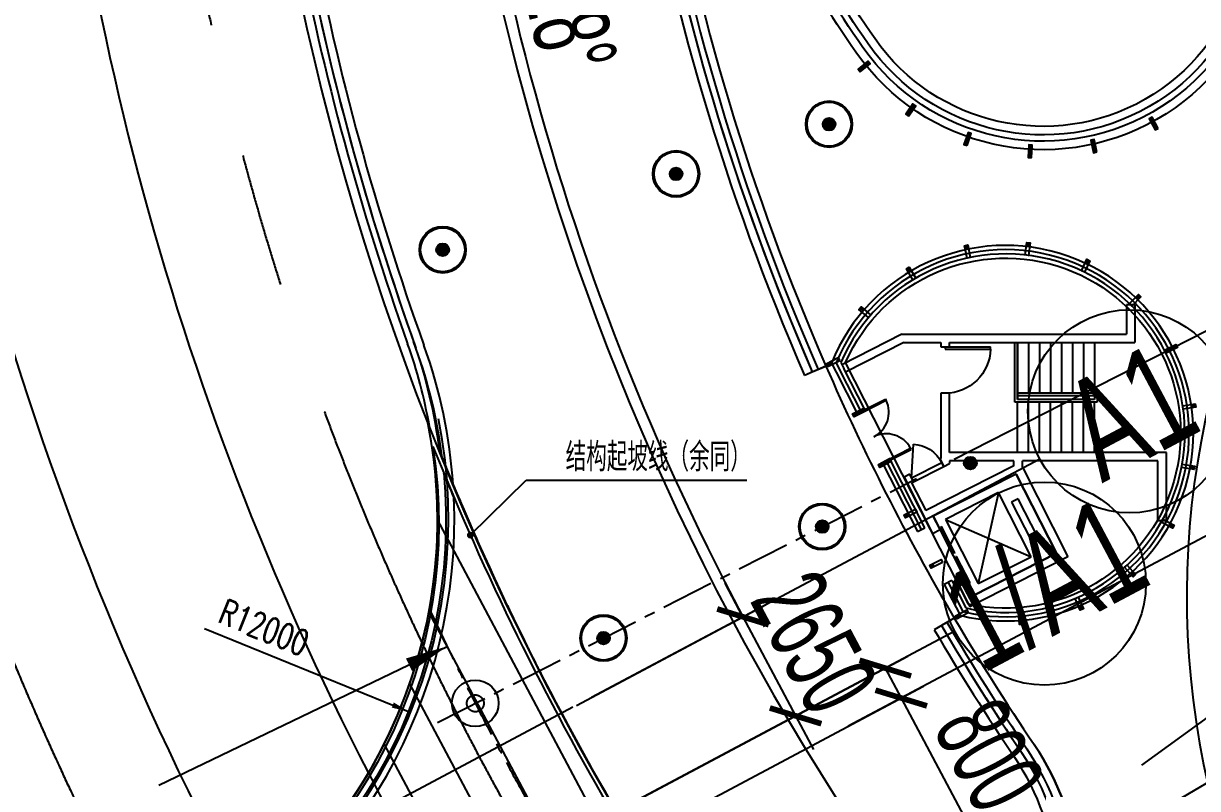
# Model space of a CAD drawing. Extents: x 1962160 to 37842216, y -162679 to 2997677.
# Drawn here: x 37543549 to 37571293, y 2724586 to 2742666 of the extents above; entities that cross this region are included whole.
import ezdxf
from ezdxf.enums import TextEntityAlignment as Align

# ---------------------------------------------------------------- set-up
doc = ezdxf.new("R2010")
doc.units = 0
doc.header["$LTSCALE"] = 1000
for name, pattern in [('__DASH', [0.35, 0.25, -0.1]), ('CENTER', [2, 1.25, -0.25, 0.25, -0.25]), ('CENTER2', [28.575000000000003, 19.05, -3.175, 3.175, -3.175]), ('DASH', [0.35, 0.25, -0.1]), ('HIDDEN', [0.375, 0.25, -0.125])]:
    doc.linetypes.add(name, pattern=pattern)
doc.layers.get('0').update_dxf_attribs({"color": 8})
doc.layers.get('Defpoints').update_dxf_attribs({"color": 8})
for name, color, linetype in [('#幕墙线-平面', 8, 'Continuous'), ('#标注', 8, 'Continuous'), ('#虚线', 8, 'HIDDEN'), ('#轴线', 8, 'CENTER2'), ('1-WIN-1', 8, 'Continuous'), ('A-AL-E', 8, 'Continuous'), ('A-COLS-PLAN-C', 8, 'DASH'), ('A-COLS-PLAN-S', 8, 'DASH'), ('A-DETL-ALUM', 8, 'Continuous'), ('A-DIMS', 8, 'Continuous'), ('A-DIMS-LEAD', 8, 'Continuous'), ('A-FLOR', 8, 'Continuous'), ('A-FLOR-OTLN', 8, 'Continuous'), ('A-FLOR-UNDR', 8, '__DASH'), ('A-GRID', 8, 'CENTER'), ('A-NOTE', 8, 'Continuous'), ('A-STRS-HRAL', 8, 'Continuous'), ('COLUMN', 8, 'Continuous'), ('DIM', 8, 'Continuous'), ('G-ACCS', 8, 'Continuous'), ('PUB_HATCH', 8, 'Continuous'), ('周边建筑', 8, 'Continuous'), ('水-雨水-压力流-标识', 8, 'Continuous')]:
    doc.layers.add(name, color=color, linetype=linetype)
doc.styles.add('#文字', font='jrs.shx', dxfattribs={"width": 0.7, "bigfont": 'hztxt.shx'})
doc.styles.add('_TCH_DIM', font='SIMPLEX', dxfattribs={"bigfont": 'GBCBIG'})
doc.styles.add('JHZX', font='jrs.shx', dxfattribs={"width": 0.6, "bigfont": 'jhz.shx'})
doc.dimstyles.new('JZBZ-600', dxfattribs={"dimscale": 600, "dimtxt": 3, "dimasz": 1.5, "dimexe": 1, "dimexo": 1, "dimgap": 0.5, "dimtad": 1, "dimdec": 0, "dimdsep": 46, "dimtxsty": 'JHZX', "dimblk1": 'ARCHTICK', "dimblk2": 'ARCHTICK', "dimsah": 1, "dimcen": 0, "dimclrd": 1, "dimclre": 1, "dimclrt": 2, "dimadec": 1, "dimazin": 2, "dimtfac": 1, "dimtdec": 0, "dimtix": 1, "dimtmove": 0, "dimatfit": 3, "dimfxl": 1, "dimtolj": 1, "dimlwd": -1, "dimlwe": -1, "dimarcsym": 1})

# ---------------------------------------------------------------- blocks, each defined once
blk = doc.blocks.new('1100')
at = {"layer": 'A-DETL-ALUM', "ltscale": 0.3}
blk.add_circle((35572079.41488183, 2737404.62498665), 550, dxfattribs=at)
blk = doc.blocks.new('_YZHK')
blk.add_circle((0, 0), 0.5)
blk = doc.blocks.new('ASDFASD')
at = {"layer": 'A-COLS-PLAN-C', "ltscale": 0.3, "xscale": 400, "yscale": 400, "zscale": 400}
blk.add_blockref('_YZHK', (35588542.37709223, 2888376.011107812), dxfattribs=at)
blk = doc.blocks.new('ZWBLB')
at = {"layer": '周边建筑'}
for radius in [550, 520]:
    blk.add_circle((0, 0), radius, dxfattribs=at)
blk = doc.blocks.new('smg')
blk.add_lwpolyline([(-39.99999999627471, 200), (-39.99999999627471, -100), (40, -99.99999999254942), (40, 200.0000000037253)], close=True)
for points in [[(40, 3.725290298461914e-09), (-40, 0)], [(0, -99.99999999627471), (3.725290298461914e-09, 200)]]:
    blk.add_lwpolyline(points)
blk = doc.blocks.new('smg1')
blk.add_lwpolyline([(-39.99999999982538, -199.9999999997963), (-39.99999999967986, 100.0000000003492), (40.00000000032014, 100.000000000291), (40.00000000014552, -199.9999999997381)], close=True)
blk.add_lwpolyline([(3.492459654808044e-10, 100.0000000002328), (2.619344741106033e-10, 2.037268131971359e-10)])
blk = doc.blocks.new('$DorLib2D$00000002')
at = {"layer": '1-WIN-1'}
for p, q in [((-0.5000000000002274, 1.70530256582424e-13), (-0.5, 0.4875000000000114)), ((-0.4750000000001364, 0.4875000000002387), (-0.5, 0.4875000000000114)), ((-0.4750000000001364, 1.70530256582424e-13), (-0.4750000000001364, 0.4875000000002387)), ((0.4749999999999091, 5.684341886080801e-14), (0.4749999999999091, 0.4875000000001251)), ((0.4749999999999091, 0.4875000000001251), (0.4999999999997726, 0.4875000000001251)), ((0.5, -5.684341886080801e-14), (0.4999999999997726, 0.4875000000001251)), ((-0.5000000000002274, 1.70530256582424e-13), (-0.4750000000001364, 1.70530256582424e-13)), ((0.5, -5.684341886080801e-14), (0.4749999999999091, 5.684341886080801e-14))]:
    blk.add_line(p, q, dxfattribs=at)
for centre, start, end in [((-0.4875000000001819, 5.684341886080801e-14), 0, 88.53071642340379), ((0.4874999999999545, 5.684341886080801e-14), 91.46928357659621, 180)]:
    blk.add_arc(centre, 0.4875, start, end, dxfattribs=at)
blk = doc.blocks.new('$DorLib2D$00000001')
for p, q in [((0.45, 0.9750000000000001), (0.5000000000000002, 0.9750000000000001)), ((0.45, 0), (0.45, 0.9750000000000001)), ((0.5, 0), (0.5, 0.9750000000000001)), ((0.5, 0), (0.45, 0))]:
    blk.add_line(p, q)
blk.add_arc((0.475, 0), 0.975, 91.4692835813538, 180)
blk = doc.blocks.new('$DorLib2D$00000228')
blk.add_line((0.4999999999999964, -7.105427357601002e-15), (4.973799150320701e-14, 0.8660254037843416))
blk.add_arc((0.5000000000015206, -1.612932010175427e-12), 1.000000000002051, 120.0000000000284, 180)
blk = doc.blocks.new('$DORLIB2D$00000127')
for points in [[(-0.5333333333328483, 0.7948983154366971), (-0.5333333333328483, 0.690405644187237)], [(-0.03333333333284827, 0.7948983154366971), (-0.5333333333328483, 0.7948983154366971)], [(-0.03333333333284827, 0.7948983154366971), (-0.03333333333284827, 0.690405644187237)], [(0.5333333333328483, 0.7948983154366971), (0.03333333333284827, 0.7948983154366971)], [(0.03333333333284827, 0.7948983154366971), (0.03333333333284827, 0.690405644187237)], [(0.5333333333328483, 0.7948983154366971), (0.5333333333328483, 0.690405644187237)], [(-0.03333333333284827, 0.690405644187237), (-0.5333333333328483, 0.690405644187237)], [(0.5333333333328483, 0.690405644187237), (0.03333333333284827, 0.690405644187237)], [(0.5, 0.4999999999999858), (-0.5, 0.4999999999999858)]]:
    blk.add_lwpolyline(points)
blk = doc.blocks.new('_YZH')
blk.add_circle((0, 0), 0.5)
at = {"layer": 'PUB_HATCH', "const_width": 0.5}
blk.add_lwpolyline([(-0.25, 0, 1), (0.25, 0, 1)], format="xyb", close=True, dxfattribs=at)
blk = doc.blocks.new('ECC')
at = {"layer": '周边建筑'}
for p, q in [((-206861.6152272671, 495874.0617116559), (-206861.6152272671, 495184.205117147)), ((-206661.6152272671, 495874.0617116559), (-206861.6152272671, 495874.0617116559)), ((-206661.6152272671, 495874.0617116559), (-206661.6152272597, 494984.2051171465)), ((-212169.0114198178, 495184.205117147), (-213589.7854181305, 494460.2846070277)), ((-212120.9956680089, 494984.2051171423), (-213498.9873181805, 494282.0833021905)), ((-212169.0114198178, 495184.205117147), (-211148.1350912154, 495184.2051171465)), ((-212120.9956680089, 494984.2051171423), (-211248.1350912154, 494984.2051171423)), ((-211248.1350912154, 494984.2051171423), (-211248.1350912154, 494884.2051171511)), ((-211148.1350912154, 495184.2051171465), (-206861.6152272671, 495184.205117147)), ((-211048.1350912154, 494884.2051171511), (-211048.1350912154, 494984.2051171465)), ((-211048.1350912154, 494984.2051171465), (-206661.6152272597, 494984.2051171465)), ((-209498.1350912154, 493574.2051171479), (-209498.1350912154, 494984.205117147)), ((-209498.1350912154, 494984.205117147), (-209438.1350912154, 494984.205117147)), ((-209438.1350912154, 494984.205117147), (-207618.1350912154, 494984.205117147)), ((-209438.1350912154, 494984.205117147), (-209438.1350912154, 493794.205117146)), ((-209438.1350912154, 493634.2051171479), (-209438.1350912154, 494984.205117147)), ((-209178.1350912154, 494984.205117147), (-209178.1350912154, 493794.205117146)), ((-208918.1350912154, 494984.205117147), (-208918.1350912154, 493794.205117146)), ((-208658.1350912154, 494984.205117147), (-208658.1350912154, 493794.205117146)), ((-208398.1350912154, 494984.205117147), (-208398.1350912154, 493794.205117146)), ((-208138.1350912154, 494984.205117147), (-208138.1350912154, 493794.2051171456)), ((-207878.1350912154, 494984.205117147), (-207878.1350912228, 493794.2051171456)), ((-207618.1350912154, 494984.205117147), (-207618.1350912228, 493794.2051171456)), ((-211248.1350912154, 494884.2051171511), (-211048.1350912154, 494884.2051171511)), ((-213834.1948670372, 494499.4273061831), (-213722.5876729935, 494280.3858546615)), ((-213724.2851205245, 494503.986209475), (-213633.4870205745, 494325.7849046355)), ((-213614.082242012, 494507.9698088253), (-213544.3863681555, 494371.1839546096)), ((-214286.4189646915, 494287.0958953495), (-214378.0780078694, 494247.1131515335)), ((-213722.5876729935, 494280.3858546615), (-213226.619381234, 493306.9932748559)), ((-213633.4870205745, 494325.7849046355), (-213137.5187288299, 493352.3923248556)), ((-213048.418076396, 493397.7913748045), (-213544.3863681555, 494371.1839546096)), ((-211048.1350912154, 493784.2051171418), (-211248.1350912154, 493784.2051171418)), ((-211248.1350912154, 493784.2051171418), (-211248.1350912154, 492284.2051171474)), ((-211048.1350912154, 492384.205117147), (-211048.1350912154, 493784.2051171418)), ((-207558.1350912154, 493574.2051171479), (-209498.1350912154, 493574.2051171479)), ((-209438.1350912154, 493794.205117146), (-209438.1350912154, 493734.205117147)), ((-209438.1350912154, 493794.205117147), (-207558.1350912154, 493794.2051171465)), ((-209438.1350912154, 493794.205117147), (-209438.1350912154, 493734.205117147)), ((-209438.1350912154, 493734.205117147), (-207618.1350912154, 493734.205117147)), ((-209438.1350912154, 493734.205117147), (-207618.1350912154, 493734.2051171507)), ((-209438.1350912154, 493734.205117147), (-209438.1350912154, 493634.205117147)), ((-207618.1350912154, 493634.205117147), (-209438.1350912154, 493634.205117147)), ((-207618.1350912154, 493634.2051171479), (-209438.1350912154, 493634.2051171479)), ((-209438.1350912154, 492384.205117147), (-209438.1350912228, 493574.2051171493)), ((-209178.1350912154, 492384.205117147), (-209178.1350912154, 493574.2051171493)), ((-208918.1350912154, 492384.205117147), (-208918.1350912154, 493574.2051171493)), ((-208658.1350912154, 492384.205117147), (-208658.1350912154, 493574.2051171493)), ((-208398.1350912154, 492384.205117147), (-208398.1350912154, 493574.2051171493)), ((-208138.1350912154, 492384.205117147), (-208138.1350912154, 493574.2051171493)), ((-207878.1350912154, 492384.205117147), (-207878.1350912154, 493574.2051171493)), ((-207618.1350912154, 493734.2051171507), (-207618.1350912154, 493634.2051171479)), ((-207618.1350912154, 492384.205117147), (-207618.1350912154, 493574.2051171493)), ((-207558.1350912154, 493794.2051171465), (-207558.1350912154, 493574.2051171479)), ((-213226.619381234, 493306.9932748559), (-213048.418076396, 493397.7913748045)), ((-212440.97878775, 492205.6246454488), (-212619.1800925881, 492114.8265455002)), ((-211626.500244908, 490607.1205007578), (-212440.97878775, 492205.6246454488)), ((-211248.1350911781, 492245.485195986), (-211272.4519286379, 492233.0951484526)), ((-211272.4519286379, 492233.0951484526), (-211181.653828688, 492054.8938436061)), ((-211248.1350912154, 492284.2051171474), (-211248.1350911781, 492245.485195986)), ((-209423.3809069544, 492384.205117147), (-211048.1350912154, 492384.205117147)), ((-211048.1350912526, 492184.205117147), (-211048.1350912526, 492122.9250383144)), ((-209523.380906947, 492184.2051171465), (-211048.1350912526, 492184.205117147)), ((-209523.380906947, 492071.5275099496), (-209523.380906947, 492184.2051171465)), ((-207618.1350912154, 492384.205117147), (-209438.1350912154, 492384.205117147)), ((-205919.8794607595, 492384.2051171483), (-209423.3809069544, 492384.205117147)), ((-206119.879460752, 492184.205117146), (-209323.3809069544, 492184.205117146)), ((-209323.3809069544, 492034.2553070462), (-209323.3809069544, 492184.205117146)), ((-206119.8794607595, 490776.4666637788), (-206119.879460752, 492184.205117146)), ((-205919.8794607595, 490776.4666637788), (-205919.8794607595, 492384.2051171483)), ((-212619.1800925881, 492114.8265455002), (-211804.7015497461, 490516.3224008097)), ((-212530.0794401839, 492160.2255954999), (-211715.6008973271, 490561.7214507838)), ((-209523.380906947, 492071.5275099496), (-211603.9555565938, 491011.4217763809)), ((-211181.653828688, 492054.8938436061), (-211048.1350912526, 492122.9250383144)), ((-209323.3809069544, 492034.2553070462), (-208244.7030551583, 489917.2308230521)), ((-211985.2571479902, 491869.9027486607), (-212118.9081266224, 491801.8041736954)), ((-212118.9081266224, 491801.8041736954), (-211647.6571590379, 490876.9220739896)), ((-211894.4590480402, 491691.7014438147), (-211985.2571479902, 491869.9027486607)), ((-211939.0093742535, 491669.0019188258), (-211894.4590480402, 491691.7014438147)), ((-211939.0093742535, 491669.0019188258), (-211603.9555565938, 491011.4217763809)), ((-209467.0825093985, 491875.7477287417), (-211427.2968626097, 490876.9686293136)), ((-209467.0825093985, 491875.7477287417), (-208513.7024599388, 490004.6340279435)), ((-209888.6131608635, 491436.5018865517), (-211136.0222947225, 490800.9151869169)), ((-209888.6131608635, 491436.5018865517), (-210364.2384451628, 489286.2040957944)), ((-209116.8293113038, 489921.7907954291), (-209888.6131608635, 491436.5018865517)), ((-209422.4041074812, 491292.4563432378), (-209578.3302492127, 491213.0080057834)), ((-209578.3302492127, 491213.0080057834), (-209115.2599394768, 490304.1813511089)), ((-208959.3337977454, 490383.6296885633), (-209422.4041074812, 491292.4563432378)), ((-211650.8972174227, 490875.2711817832), (-211446.601492539, 490474.3182458989)), ((-211268.400187701, 490565.1163458475), (-211427.2968626097, 490876.9686293136)), ((-211136.0222947225, 490800.9151869169), (-210364.2384451628, 489286.2040957944)), ((-211136.0222947225, 490800.9151869169), (-209116.8293113038, 489921.7907954291)), ((-211804.7015497461, 490516.3224008097), (-211626.500244908, 490607.1205007578)), ((-211446.601492539, 490474.3182458989), (-211268.400187701, 490565.1163458475)), ((-206119.8794607595, 490776.4666637788), (-205919.8794607595, 490776.4666637788)), ((-209115.2599394768, 490304.1813511089), (-208959.3337977454, 490383.6296885633)), ((-208513.7024599388, 490004.6340279435), (-210473.9168131575, 489005.8549285154)), ((-208244.7030551583, 489917.2308230521), (-210561.3200180456, 488736.8555237302)), ((-210364.2384451628, 489286.2040957944), (-209116.8293113038, 489921.7907954291)), ((-210990.9135452732, 489359.7113668937), (-211169.1148501113, 489268.9132669461)), ((-211169.1148501113, 489268.9132669461), (-210796.2393805683, 488537.1039531757)), ((-211080.0141976923, 489314.3123169201), (-210727.947822243, 488623.343149832)), ((-210990.9135452732, 489359.7113668937), (-210659.9493959174, 488710.1576504298)), ((-210632.8134880662, 489317.7072119755), (-210811.0147929043, 489226.9091120269)), ((-210811.0147929043, 489226.9091120269), (-210561.3200180456, 488736.8555237302)), ((-210473.9168131575, 489005.8549285154), (-210632.8134880662, 489317.7072119755))]:
    blk.add_line(p, q, dxfattribs=at)
for points in [[(-144961.0630997047, 507399.6531258309, -0.4915583733557337), (-154134.5659141839, 534387.8212054032, 0.5294089154655723), (-166641.3883495554, 565013.4754202063, 0.3080313207257979), (-209345.4067650139, 547543.4786255118, 0.003255396117052669), (-209742.5934910476, 546935.049921216, 0.4514162296451251), (-206551.6844001412, 535678.5807068688, -0.5041137469169682), (-200160.8861739784, 502524.0348162339, 0.4317738221259302), (-198073.9038008526, 473484.7438077703, 0.2572373842583365), (-145094.9677719325, 463827.4077287451, 0.7172904305080308)], [(-210592.2568498701, 488797.5724748666), (-213503.5734832212, 494511.3530843365, -2.10516746657024)], [(-213257.5363502875, 475736.9012870863, 0.5478022976916603), (-209046.3205941096, 485484.328046232, -0.547802297691658)]]:
    blk.add_lwpolyline(points, format="xyb", close=True, dxfattribs=at)
for points in [[(-193077.6841435805, 563621.3532079398, 0.2090865251375371), (-217784.9154330119, 526354.2337185987), (-216646.940396592, 526173.996179353, -0.02772982778856457), (-215511.4211017489, 528942.7095650127, -1.115362869855219), (-202320.2877959758, 520789.4284038432, 0.2797328446732615), (-203920.0510282889, 507185.1477199588, -0.9127705956922813), (-213255.6730760261, 501844.7468992146, -0.05827842409004579), (-216231.7369709089, 507366.5786790662), (-217784.9154330119, 507120.5793776228, 0.05960022260818444), (-213965.6123135537, 494427.0354987052, 0.05960022260818444)], [(-194819.4287470803, 562694.2123331963, 0.2008836484113786), (-218016.5878608227, 526188.434001259), (-216512.3101482317, 525950.1798176575, -0.02929231236532693), (-215330.8688396439, 528856.6811938318, -1.115362869855208), (-202477.9697211981, 520912.4585239696, 0.279732844673262), (-204101.9717903659, 507102.0523751741, -0.9127705956922848), (-213091.8300585598, 501959.4441774157, -0.0597759185316234), (-216104.4311795384, 507589.23496074), (-218016.5878608227, 507286.3790949625, 0.06051084671315677), (-214148.9303999171, 494347.0700110733)], [(-198377.9173271805, 560451.7920675236, 0.1831672738814367), (-218420.2785634547, 525898.0095332344), (-216274.1392455846, 525558.0944585144, -0.0320797460697979), (-215014.9023809582, 528706.1315442654, -1.115362869855205), (-202753.9130903333, 521127.7612341917, 0.279732844673262), (-204420.3331240043, 506956.6355218007, -0.9127705956923053), (-212805.1047779843, 502160.1644142671, -0.06244688508068014), (-215879.2803395167, 507979.2581445519), (-218420.2785634547, 507576.8035629876, 0.06208903152091894), (-214469.7370510474, 494207.1304077171)], [(-197881.9582240805, 560594.8141798861, 0.184427303716645), (-218189.8670091406, 526064.0089533171), (-216410.6416081488, 525782.2073339694, -0.03047853598585929), (-215195.4546430632, 528792.1599154463, -1.115362869855205), (-202596.2311651185, 521004.7311140546, 0.2797328446732633), (-204238.4123619273, 507039.7308665854, -0.9127705956923112), (-212968.9477954581, 502045.4671360659, -0.06091266171918881), (-216008.3106402308, 507756.3287274311), (-218189.8670091406, 507410.8041429045, 0.06118959506517382), (-214286.4189646915, 494287.0958953495)], [(-218139.9740258083, 526056.1066810759), (-216410.6416081488, 525782.2073339694, -0.03047853598585716), (-215195.4546430632, 528792.1599154463, -1.115362869855187), (-202596.2311651185, 521004.7311140588, 0.2797328446732623), (-204238.4123619273, 507039.7308665854, -0.9127705956922778), (-212968.9477954581, 502045.4671360659, -0.06091266171922746), (-216008.3106402308, 507756.3287274311), (-218139.9740258083, 507418.7064151457)], [(-211104.495926477, 488372.0309301787, 0.01590139624552152), (-209204.045162648, 485360.5369837265)], [(-210932.0508203804, 488473.3358430956, 0.01583793271861434), (-209046.3205941096, 485484.328046232)], [(-211406.2748621553, 488194.7473325669, 0.0159013962455235), (-209493.9462810531, 485164.4315489493)], [(-213403.3845204487, 475916.974456104, 0.553954640744326), (-209212.00681068, 485372.3098439635, 0.5478022976916586)], [(-213660.507929109, 476237.6639509602, 0.5659059403563134), (-209501.9576896727, 485176.2779899933, 0.5478022976916568)]]:
    blk.add_lwpolyline(points, format="xyb", dxfattribs=at)
for points in [[(-213965.6123135537, 494427.0354987052), (-214469.7370510474, 494207.1304077171)], [(-214286.4189646915, 494287.0958953495), (-213965.6123135537, 494427.0354987052)], [(-210932.0508203804, 488473.3358430956), (-211406.2748621553, 488194.7473325669)], [(-211320.0523091033, 488245.3997890274), (-211233.8297560513, 488296.0522454879)], [(-210932.0508203804, 488473.3358430956), (-211233.8297560513, 488296.0522454875)]]:
    blk.add_lwpolyline(points, dxfattribs=at)
for points in [[(-211894.4590480402, 491691.7014438226), (-211181.6538286954, 492054.8938436145), (-211227.0528786629, 492143.9944960293), (-211939.8580980152, 491780.8020962379)], [(-211427.2968626097, 490876.9686293122), (-210473.9168131575, 489005.8549285191), (-208513.7024599463, 490004.6340279453), (-209467.0825093985, 491875.7477287385)]]:
    blk.add_lwpolyline(points, close=True, dxfattribs=at)
blk.add_circle((-210552.1663867459, 492134.2051171488), 150, dxfattribs=at)
for centre, radius, start, end in [((-162819.866218321, 516737.4065481108), 65000.00000000001, 322.2636191903554, 219.1220131277626), ((-162819.8662183285, 516737.4065481103), 60399.99999999275, 132.0281449709464, 215.9999999565112), ((-162819.866218321, 516737.4065481108), 64650, 181.8223392985858, 199.7867890802093), ((-162819.866218321, 516737.4065481108), 64450.00000000001, 181.8222014814614, 199.7867890802093), ((-162819.866218321, 516737.4065481108), 64800.00000000001, 182.0000009229051, 199.6412025768069), ((-162819.866218321, 516737.4065481108), 64650.00000000004, 182.0000009229051, 199.6412025768069), ((-162819.866218321, 516737.4065481108), 56149.99999999997, 189.6128007550144, 203.5673913803522), ((-209719.3411934152, 492840.9304799414), 4436.511295824246, 255.9519598471351, 158.0480399816829), ((-209719.3411934152, 492840.9304799414), 4336.511295824242, 256.5507021051263, 157.4492977613967), ((-209719.3411934152, 492840.9304799414), 4236.511295824212, 257.1720458014037, 156.8279541530593), ((-235057.1517712921, 490956.317045555), 11900, 9.966896239112126, 19.64120257680687), ((-235057.1517712995, 490956.3170455545), 12050, 6.919530932700797, 19.64120257680687), ((-234944.3618273959, 490789.7740330468), 12000, 7.034357545211769, 19.78678908020931), ((-234944.3618273959, 490789.7740330468), 12200, 3.926669530189138, 19.78678908020931), ((-162819.8662183285, 516737.4065481103), 55800.00000018974, 203.5673913803522, 210.4326086047199), ((-162819.8662183285, 516737.4065481103), 65000.00000000001, 201.9809245582007, 218.7487447385321), ((-162819.866218321, 516737.4065481108), 56149.99999999997, 210.4326086047199, 214.0766329644297), ((-162819.866218321, 516737.4065481108), 56149.99999999997, 210.4326086047199, 214.0620918832847), ((-214265.4364159927, 481955.7546747732), 5950, 277.2626561427634, 34.06209186118177), ((-214265.4364160001, 481955.7546747727), 5950, 277.2626561427634, 34.06209186118177)]:
    blk.add_arc(centre, radius, start, end, dxfattribs=at)
at = {"layer": 'COLUMN', "xscale": 300, "yscale": 300, "zscale": 300}
for p in [(-213891.601143375, 500143.1939501762), (-217505.6159052923, 498968.9293715511), (-223021.7436998039, 497176.6308041764), (-210552.1663867459, 492134.2051175809), (-214052.7413591519, 490632.952813087), (-219220.5791994482, 487999.8079145974)]:
    blk.add_blockref('_YZH', p, dxfattribs=at)
at = {"layer": '周边建筑'}
for name, p, rotation in [('smg', (-213025.7066042498, 501539.7968896157), 129.0470692922305), ('smg', (-211932.1139113754, 500520.17706382), 144.9625636013812), ('smg', (-206244.9451047108, 500201.5729539096), 208.6245408379837), ('smg', (-210600.8422771618, 499839.5263435408), 160.8780579105318), ('smg', (-207643.9103600159, 499673.8743832144), 192.7090465288331), ('smg', (-209133.954470858, 499550.0272403015), 176.7935522196825), ('smg1', (-210632.9989746064, 497182.3429156407), 11.88456619018825), ('smg1', (-209191.2282417566, 497245.8969029989), 353.1634201528301), ('smg1', (-207805.3404302001, 496843.3339524041), 334.442274115472), ('smg1', (-211978.0898860022, 496659.3970336411), 30.60571222754639), ('smg1', (-206621.9849626645, 496017.2517574234), 315.7211280781139), ('smg1', (-213084.1685273573, 495732.3954184647), 49.32685826490457), ('smg1', (-205766.380052872, 494855.063221185), 296.9999820407557), ('smg1', (-213834.1948670372, 494499.4273061831), 117.0000000000023), ('smg1', (-213226.6647802889, 493307.0823755143), 117.0000000000023), ('smg1', (-205329.0625863299, 493479.7467525601), 278.2788360033975), ('smg1', (-212619.1346935332, 492114.737444845), 117.0000000000023), ('smg1', (-205356.3078484386, 492036.8331546248), 259.5576899660394), ('smg1', (-212011.6046067849, 490922.3925141757), 117.0000000000023), ('smg1', (-205845.2328482792, 490679.0061038039), 240.8365439286812), ('smg1', (-211404.0745200366, 489730.0475835064), 117.0000000000023), ('smg1', (-206744.1013858765, 489549.9457389251), 222.1153978913231), ('smg1', (-207957.7985817567, 488769.1249706768), 203.3942518539649), ('smg1', (-210796.2393805683, 488537.1039531776), 117.0000000000023), ('smg1', (-209357.8955748975, 488419.1673086677), 184.6731058166068)]:
    blk.add_blockref(name, p, dxfattribs=dict(at, rotation=rotation))
for p in [(-213891.601143375, 500143.1939497441), (-217505.6159052923, 498968.9293711195), (-223021.7436998039, 497176.6308037448), (-214052.7413591519, 490632.9528126549), (-219220.5791994482, 487999.8079141653)]:
    blk.add_blockref('ZWBLB', p, dxfattribs=at)
for name, p, xscale, yscale, zscale, rotation in [('$DorLib2D$00000001', (-211148.1350912154, 494334.205117147), -1100, 1100, 200, 270), ('$DorLib2D$00000002', (-212833.799084492, 492756.3089601514), 1338, 1338, 200, 297.0000000000024), ('$DorLib2D$00000228', (-211583.4554883391, 491962.3982961313), -800.0000000000001, 800.0000000000001, 800, 27.00000000000253), ('$DORLIB2D$00000127', (-211039.7074903026, 489896.0127289402), 1400, 200, 1400, 297.0000000000023)]:
    blk.add_blockref(name, p, dxfattribs=dict(at, xscale=xscale, yscale=yscale, zscale=zscale, rotation=rotation))
blk = doc.blocks.new('总体道路0521')
at = {"layer": 'G-ACCS'}
for radius, start, end in [(73.7, 182.2721437834553, 208.5049489113643), (69.7, 182.2877031388571, 207.2673549744339), (69.7, 207.2673549744339, 214.7202252678499)]:
    blk.add_arc((35647972.51118848, 2918657.176535514), radius, start, end, dxfattribs=at)
blk = doc.blocks.new('A$C06ac024f')
at = {"layer": 'A-AL-E'}
blk.add_lwpolyline([(-60430.40554305911, -24211.07963965414, -0.3199817479040212), (-66561.48095045984, -36410.67208802281), (-103565.7310518176, -56086.18087848416, -0.4324632496049338), (-114879.8573929146, -52240.39479994774, -0.001402694643029248), (-115171.1567325741, -51595.01090612821)], format="xyb", dxfattribs=at)
blk.add_arc((-72124.49234772474, -25947.6417713277), 11800.00000470188, 297.9999998016855, 7.897569967035752, dxfattribs=at)
at = {"layer": 'A-DIMS'}
blk.add_lwpolyline([(-65826.42062088847, -28511.64564627036), (-61380.71732247621, -30321.54127377411), (-61010.2420476079, -30472.36590939946)], dxfattribs=at)
blk.add_lwpolyline([(-61380.71732247621, -30321.54127377411, 132, 0, 0), (-61010.2420476079, -30472.36590939946, 0, 0, 0)], format="xyseb", dxfattribs=at)
at = {"layer": 'A-DIMS-LEAD'}
for p, q in [((-59548.44460324198, -26305.75991525734), (-58230.27067963779, -25007.1055398155)), ((-58230.27067963779, -25007.1055398155), (-53014.13093650341, -25007.1055398155))]:
    blk.add_line(p, q, dxfattribs=at)
at = {"layer": 'A-DIMS-LEAD', "const_width": 80}
blk.add_lwpolyline([(-59576.93906092644, -26333.83242639061, 1), (-59519.95014555752, -26277.68740412407, 1)], format="xyb", close=True, dxfattribs=at)
at = {"layer": 'A-FLOR-OTLN'}
blk.add_lwpolyline([(-60430.40554305911, -24211.07963965414, 0.07528942411308152), (-50552.29086989909, -41017.99478235003, 0.07342775861278725)], format="xyb", dxfattribs=at)
at = {"layer": 'A-FLOR-UNDR'}
blk.add_lwpolyline([(-60277.53323405981, -24323.22503139544, 0.0734277586127643), (-50675.91004545987, -40705.67717071902, 0.0734277586127643)], format="xyb", dxfattribs=at)
at = {"layer": 'A-STRS-HRAL'}
for points in [[(-103401.416004844, -56395.21253597923), (-66396.94722764939, -36719.58747351822, 0.2892412764959407), (-59936.37544425577, -25409.47012031265, -0.002384995856446759), (-60176.04987366498, -24836.53163262829, -0.3024544440398603), (-66490.84154020995, -36542.99795494648), (-103495.3103174046, -56218.62301740702, -0.1600499789667522), (-108631.194002077, -57107.02385738213), (-108672.8578703627, -57303.03694661288, 0.1604302442702611), (-103401.416004844, -56395.21253597736)], [(-103401.4080622718, -56395.2274737726), (-66396.93928507715, -36719.60241131159, 0.2892412764959407), (-59936.36750168353, -25409.48505810602, -0.002384995856446759), (-60176.04193109274, -24836.54657042166, -0.3024544440398603), (-66490.83359763771, -36543.01289273985), (-103495.3023748324, -56218.63795520039, -0.1600499789667522), (-108631.1860595048, -57107.0387951755), (-108672.8499277905, -57303.05188440625, 0.1604302442702611), (-103401.4080622718, -56395.22747377073)]]:
    blk.add_lwpolyline(points, format="xyb", dxfattribs=at)
at = {"xscale": 1000, "yscale": 1000, "zscale": 1000}
blk.add_blockref('总体道路0521', (-35647972511.19448, -2918657176.530752), dxfattribs=at)
at = {"layer": 'A-COLS-PLAN-S'}
blk.add_blockref('ASDFASD', (-35647972.51693987, -2918657.171766797), dxfattribs=at)
at = {"layer": '周边建筑'}
blk.add_blockref('ECC', (162819.8602113798, -516737.4017797778), dxfattribs=at)
at = {"layer": '水-雨水-压力流-标识'}
blk.add_blockref('1100', (-35631511.64795159, -2767683.97774166), dxfattribs=at)
at = {"layer": 'A-DIMS', "style": '_TCH_DIM', "width": 0.7058823529411765}
blk.add_text('R12000', height=595, rotation=337.8482109324045, dxfattribs=at).set_placement((-65545.97493221611, -28353.19544682279))
at = {"layer": 'A-NOTE', "style": '_TCH_DIM'}
blk.add_text('结构起坡线（余同）', height=675.177304964539, dxfattribs=at).set_placement((-57295.36564918607, -24797.1055398155))
blk = doc.blocks.new('A$C80b62fe7')
at = {"layer": '#幕墙线-平面'}
for centre, radius, start, end in [((71051.57360945642, 188867.3555372115), 128529.4436852644, 333.5022467601689, 195.775796910644), ((71051.57360945642, 188867.3555372115), 127529.4436852644, 333.539850647279, 195.7883970499479), ((-1072.914053998888, 162919.7080922439), 11800.00000470188, 297.9999997510658, 11.39228218431366), ((-1072.914053998888, 162919.7080922439), 12060.00000470188, 297.9999997510658, 11.39228218431366)]:
    blk.add_arc(centre, radius, start, end, dxfattribs=at)
blk = doc.blocks.new('DASWQE')
at = {"layer": '#幕墙线-平面', "ltscale": 10}
for points in [[(-52305.92337433994, -41017.62277066521), (-60319.95312726498, -25945.42492025532)], [(-53895.38442078233, -40584.34667681064), (-60522.54753962904, -28120.46560902055)], [(-55530.62832635641, -40064.96554813627), (-60976.14971659333, -29823.42935188813)], [(-57067.61046226323, -39730.38793018833), (-61578.69416229427, -31246.2734281458)]]:
    blk.add_lwpolyline(points, dxfattribs=at)
at = {"layer": 'DIM', "ltscale": 10}
blk.add_blockref('A$C80b62fe7', (-71047.03888088465, -188862.9763723449), dxfattribs=at)
blk = doc.blocks.new('_ARCHTICK')
at = {"const_width": 0.15}
blk.add_lwpolyline([(-0.5, -0.5), (0.5, 0.5)], dxfattribs=at)
blk = doc.blocks.new('*D202')
at = {"layer": '#标注', "color": 1, "transparency": 16777216}
for p, q in [((36703702.37441572, 3017079.701604014), (36713863.44929372, 3004072.742621317)), ((36670313.58946138, 2860017.641321822), (36684886.99788948, 2867766.460034493))]:
    blk.add_line(p, q, dxfattribs=at)
blk.add_arc((36780592.74096537, 2918654.106292088), 108993.458286673, 127.9970587915869, 207.9999999999892, dxfattribs=at)
at = {"layer": 'Defpoints', "color": 0, "transparency": 16777216}
for p in [(36703333.00180195, 3017552.52701809), (36682082.36873942, 2965294.008877696), (36780592.74096537, 2918654.106292088), (36669783.82090566, 2859735.958384152)]:
    blk.add_point(p, dxfattribs=at)
at = {"layer": '#标注', "color": 1, "transparency": 16777216, "xscale": 900, "yscale": 900, "zscale": 900}
for p, rotation in [((36713494.07667994, 3004545.568035392), 37.99705879158693), ((36684357.22933376, 2867484.777096823), 297.9999999999892)]:
    blk.add_blockref('_ARCHTICK', p, dxfattribs=dict(at, rotation=rotation))
at = {"layer": '#标注', "color": 2, "transparency": 16777216, "insert": (36672807.86220258, 2941567.38103121), "char_height": 1800, "attachment_point": 5, "rotation": 77.99852939578916, "style": 'JHZX'}
blk.add_mtext('\\A1;80°', dxfattribs=at)
blk = doc.blocks.new('*D72')
at = {"layer": '#标注', "color": 1, "transparency": 16777216}
for p, q in [((36724804.202098, 2885989.503363382), (36731386.96705739, 2889489.621578692)), ((36730857.19850168, 2889207.938641019), (36731232.7757519, 2888501.580566745)), ((36725179.77934822, 2885283.145289108), (36731762.54430762, 2888783.263504418)), ((36731232.7757519, 2888501.580566745), (36732849.63581413, 2885460.709056936))]:
    blk.add_line(p, q, dxfattribs=at)
at = {"layer": 'Defpoints', "color": 0, "transparency": 16777216}
for p in [(36731232.7757519, 2888501.580566745), (36724274.4335423, 2885707.820425712), (36724650.01079252, 2885001.462351438)]:
    blk.add_point(p, dxfattribs=at)
at = {"layer": '#标注', "color": 1, "transparency": 16777216, "xscale": 900, "yscale": 900, "zscale": 900}
for p, rotation in [((36730857.19850168, 2889207.938641019), 117.999999999949), ((36731232.7757519, 2888501.580566745), 297.999999999949)]:
    blk.add_blockref('_ARCHTICK', p, dxfattribs=dict(at, rotation=rotation))
at = {"layer": '#标注', "color": 2, "transparency": 16777216, "insert": (36733312.0050977, 2887147.184270395), "char_height": 1800, "attachment_point": 5, "rotation": 297.99999999994895, "style": 'JHZX'}
blk.add_mtext('\\A1;800', dxfattribs=at)
blk = doc.blocks.new('*D73')
at = {"layer": '#标注', "color": 1, "transparency": 16777216}
for p, q in [((36727493.00928948, 2890420.478130296), (36727070.48488297, 2891215.130963869)), ((36723560.1024612, 2888329.314475859), (36728022.7778452, 2890702.161067966)), ((36727493.00928948, 2890420.478130296), (36728737.10892629, 2888080.667017821)), ((36724804.20209801, 2885989.503363384), (36729266.877482, 2888362.349955492)), ((36728737.10892629, 2888080.667017821), (36729159.6333328, 2887286.014184248))]:
    blk.add_line(p, q, dxfattribs=at)
at = {"layer": 'Defpoints', "color": 0, "transparency": 16777216}
for p in [(36723030.33390549, 2888047.631538188), (36728737.10892629, 2888080.667017821), (36724274.4335423, 2885707.820425713)]:
    blk.add_point(p, dxfattribs=at)
at = {"layer": '#标注', "color": 1, "transparency": 16777216, "xscale": 900, "yscale": 900, "zscale": 900}
for p, rotation in [((36727493.00928948, 2890420.478130296), 297.9999999999465), ((36728737.10892629, 2888080.667017821), 117.9999999999465)]:
    blk.add_blockref('_ARCHTICK', p, dxfattribs=dict(at, rotation=rotation))
at = {"layer": '#标注', "color": 2, "transparency": 16777216, "insert": (36729174.59621932, 2889813.9384494), "char_height": 1800, "attachment_point": 5, "rotation": 297.99999999994645, "style": 'JHZX'}
blk.add_mtext('\\A1;2650', dxfattribs=at)
blk = doc.blocks.new('*D104')
at = {"layer": '#标注', "color": 1, "transparency": 16777216}
for p, q in [((36781660.3661246, 2916845.416876333), (36784156.97577861, 2912585.622692861)), ((36725877.25225024, 2879124.095150679), (36783853.59030167, 2913103.26856832)), ((36723684.02807317, 2882866.243458692), (36726180.63772718, 2878606.44927522))]:
    blk.add_line(p, q, dxfattribs=at)
at = {"layer": 'Defpoints', "color": 0, "transparency": 16777216}
for p in [(36781356.98064765, 2917363.062751792), (36783853.59030167, 2913103.26856832), (36723380.64259622, 2883383.88933415)]:
    blk.add_point(p, dxfattribs=at)
at = {"layer": '#标注', "color": 1, "transparency": 16777216, "xscale": 900, "yscale": 900, "zscale": 900}
for p, rotation in [((36783853.59030167, 2913103.26856832), 30.37400968452037), ((36725877.25225024, 2879124.095150679), 210.3740096845204)]:
    blk.add_blockref('_ARCHTICK', p, dxfattribs=dict(at, rotation=rotation))
at = {"layer": '#标注', "color": 2, "transparency": 16777216, "insert": (36754258.65032206, 2897148.973610416), "char_height": 1800, "attachment_point": 5, "rotation": 30.37400968452037, "style": 'JHZX'}
blk.add_mtext('\\A1;67200', dxfattribs=at)
blk = doc.blocks.new('*D116')
at = {"layer": '#标注', "color": 1, "transparency": 16777216}
for p, q in [((36720052.80944121, 2918657.177440438), (36721052.80944122, 2918657.17744044)), ((36727139.83025268, 2890232.689504632), (36728022.77784546, 2890702.161067573))]:
    blk.add_line(p, q, dxfattribs=at)
blk.add_arc((36780598.51695531, 2918657.177440446), 60145.70751408551, 180.000000000007, 208.0000000098545, dxfattribs=at)
at = {"layer": 'Defpoints', "color": 0, "transparency": 16777216}
for p in [(36719452.80944121, 2918657.177440438), (36780598.51695531, 2918657.177440446), (36721249.04645927, 2908902.87150869), (36726610.06169701, 2889951.006566867)]:
    blk.add_point(p, dxfattribs=at)
at = {"layer": '#标注', "color": 1, "transparency": 16777216, "xscale": 900, "yscale": 900, "zscale": 900}
for p, rotation in [((36720452.80944122, 2918657.17744044), 90.00000000000708), ((36727493.0092898, 2890420.478129813), 298.0000000098545)]:
    blk.add_blockref('_ARCHTICK', p, dxfattribs=dict(at, rotation=rotation))
at = {"layer": '#标注', "color": 2, "transparency": 16777216, "insert": (36723403.74887329, 2904396.920136248), "char_height": 1800, "attachment_point": 5, "rotation": 284.0000000049321, "style": 'JHZX'}
blk.add_mtext('\\A1;28°', dxfattribs=at)
blk = doc.blocks.new('*U246')
blk.add_line((20, 4.898587196589413e-16), (0, 0))
blk.add_circle((24, 0), 4)
at = {"style": 'JHZX', "width": 0.75}
blk.add_attdef('AXES', text='', height=4, dxfattribs=at).set_placement((23.99999999999997, 0), align=Align.MIDDLE_CENTER)
blk = doc.blocks.new('DOTE-11')
at = {"layer": '#虚线', "ltscale": 20}
for radius, start in [(109299.9999999995, 127.2793848440428), (101499.9999999995, 127.4931605775994), (93699.99999999953, 127.7425805070864), (85899.99999999953, 128.0373764116802), (78099.99999999953, 128.3911804287587)]:
    blk.add_arc((36780598.51695531, 2918657.177440438), radius, start, 207.9999999896279, dxfattribs=at)
at = {"layer": '#轴线'}
blk.add_line((36723471.80769733, 2888282.367328192), (36657162.44347363, 2853025.052962973), dxfattribs=at)
for centre, radius, start, end in [((36780598.51695531, 2918657.177440438), 146599.9999999995, 324.4999999903098, 183.9998103525153), ((36780598.51695531, 2918657.177440438), 138799.9999999995, 324.4999999903098, 210.1884172151102), ((36780598.51695531, 2918657.177440438), 130399.9999999995, 324.4999999903098, 210.3293811306592), ((36780598.51695531, 2918657.177440438), 127949.9999999995, 324.4999999903098, 210.3740096847854), ((36780598.51695531, 2918657.177440439), 76200.00000000103, 176.0004822823616, 211.9883597028053), ((36780598.51695531, 2918657.177440439), 67200.00000000128, 176.0004822823616, 212.5235615013749)]:
    blk.add_arc(centre, radius, start, end, dxfattribs=at)
at = {"layer": 'A-GRID'}
blk.add_line((36720277.37526775, 2887922.020608071), (36731593.15670868, 2893687.699233137), dxfattribs=at)
blk.add_arc((36780598.51695531, 2918657.177440439), 66700.00000000128, 204.922751778045, 217.007043918581, dxfattribs=at)
blk = doc.blocks.new('ZW-5001')
at = {"layer": 'A-DIMS'}
blk.add_lwpolyline([(36719600.29211721, 2889288.715332236, 330, 0, 0), (36720501.29986962, 2889722.518317586, 0, 0, 0)], format="xyseb", dxfattribs=at)
blk.add_lwpolyline([(36713686.63581362, 2886441.50147423), (36719600.29211721, 2889288.715332236), (36720501.29986962, 2889722.518317586)], dxfattribs=at)
at = {"layer": '#标注'}
ref = blk.add_blockref('*U246', (36732484.16464859, 2894141.690455602), dxfattribs=dict(at, xscale=599.9999999999999, yscale=599.9999999999999, rotation=26.99999999841171))
ref.add_attrib('AXES', '8#-34', dxfattribs={"layer": '0', "height": 2400, "rotation": 26.9999999907254, "style": '#文字', "width": 0.5}).set_placement((36745314.65859707, 2900679.153651495), align=Align.MIDDLE_CENTER)
ref = blk.add_blockref('*U246', (36736911.59925908, 2886916.773816614), dxfattribs=dict(at, xscale=600, yscale=600, rotation=36.0000000001633))
ref.add_attrib('AXES', '8#-35', dxfattribs={"layer": '0', "height": 2400, "rotation": 36.0000000016197, "style": '#文字', "width": 0.5}).set_placement((36748561.44397805, 2895380.881449657), align=Align.MIDDLE_CENTER)
ref = blk.add_blockref('*U246', (36723913.28149377, 2888517.103109575), dxfattribs=dict(at, xscale=599.9999999999999, yscale=599.9999999999999, rotation=28.00000000006271))
ref.add_attrib('AXES', 'A1', dxfattribs={"layer": '0', "height": 2400, "rotation": 27.9999999896279, "style": '#文字', "width": 0.7}).set_placement((36736627.72683093, 2895277.493613704), align=Align.MIDDLE_CENTER)
ref = blk.add_blockref('*U246', (36729981.65284301, 2887836.346715912), dxfattribs=dict(at, xscale=599.9999999999998, yscale=599.9999999999998, rotation=28.00000000006272))
ref.add_attrib('AXES', '2/A1', dxfattribs={"layer": '0', "height": 2400, "rotation": 27.9999999896279, "style": '#文字', "width": 0.7}).set_placement((36742696.09818017, 2894596.737220041), align=Align.MIDDLE_CENTER)
ref = blk.add_blockref('*U246', (36721901.50868827, 2884446.1139002), dxfattribs=dict(at, xscale=599.9999999999998, yscale=599.9999999999998, rotation=28.00000000006272))
ref.add_attrib('AXES', '1/A1', dxfattribs={"layer": '0', "height": 2400, "rotation": 27.9999999896279, "style": '#文字', "width": 0.7}).set_placement((36734615.95402543, 2891206.504404329), align=Align.MIDDLE_CENTER)
for base, center, p1, p2, picture, middle in [((36682082.36873942, 2965294.008877696), (36780592.74096535, 2918654.106292087), (36703333.00180194, 3017552.527018089), (36669783.82090566, 2859735.958384149), '*D202', (36672807.86220258, 2941567.381031214)), ((36721249.04645927, 2908902.87150869), (36780598.5169553, 2918657.177440446), (36719452.80944121, 2918657.177440437), (36726610.06169701, 2889951.006566868), '*D116', (36723403.74887329, 2904396.920136252))]:
    dim = blk.add_angular_dim_3p(base=base, center=center, p1=p1, p2=p2, dimstyle='JZBZ-600', dxfattribs=at)
    dim.commit()
    dim.dimension.update_dxf_attribs({"geometry": picture, "text_midpoint": middle})
for p1, p2, distance, picture, middle in [((36723380.64259622, 2883383.889334152), (36781356.98064765, 2917363.062751794), -4937.500000008618, '*D104', (36754258.65032206, 2897148.973610416)), ((36723030.33390549, 2888047.631538189), (36724274.4335423, 2885707.820425711), 5054.29248585607, '*D73', (36729174.59621932, 2889813.9384494))]:
    dim = blk.add_aligned_dim(p1=p1, p2=p2, distance=distance, dimstyle='JZBZ-600', dxfattribs=at)
    dim.commit()
    dim.dimension.update_dxf_attribs({"geometry": picture, "text_midpoint": middle})
dim = blk.add_linear_dim(base=(36731232.7757519, 2888501.580566745), p1=(36724274.4335423, 2885707.82042571), p2=(36724650.01079252, 2885001.462351438), angle=298.0000000004201, dimstyle='JZBZ-600', dxfattribs=at)
dim.commit()
dim.dimension.update_dxf_attribs({"geometry": '*D72', "text_midpoint": (36732252.46798627, 2886583.818395052), "dimtype": 129})
blk = doc.blocks.new('FDGFH')
at = {"layer": 'A-FLOR'}
blk.add_blockref('ZW-5001', (-36780598.51155947, -2918657.163268261), dxfattribs=at)
at = {"layer": 'A-GRID'}
blk.add_blockref('DOTE-11', (-36780598.51155947, -2918657.163268261), dxfattribs=at)

msp = doc.modelspace()

# ---------------------------------------------------------------- linework, layer by layer
at = {"layer": '#标注', "ltscale": 10}
msp.add_arc((37613698.93117297, 2756873.557990519), 133683.2479391286, 95.211781154909, 188.8679084312478, dxfattribs=at)

# ---------------------------------------------------------------- block references
at = {"layer": 'A-STRS-HRAL'}
msp.add_blockref('DASWQE', (37613652.56708944, 2756885.970215484), dxfattribs=at)
at = {"layer": 'DIM', "ltscale": 10}
msp.add_blockref('A$C06ac024f', (37613657.10216346, 2756879.841327364), dxfattribs=at)
at = {"layer": 'DIM'}
msp.add_blockref('FDGFH', (37613657.09676763, 2756879.827155179), dxfattribs=at)

doc.saveas('drawing.dxf')
